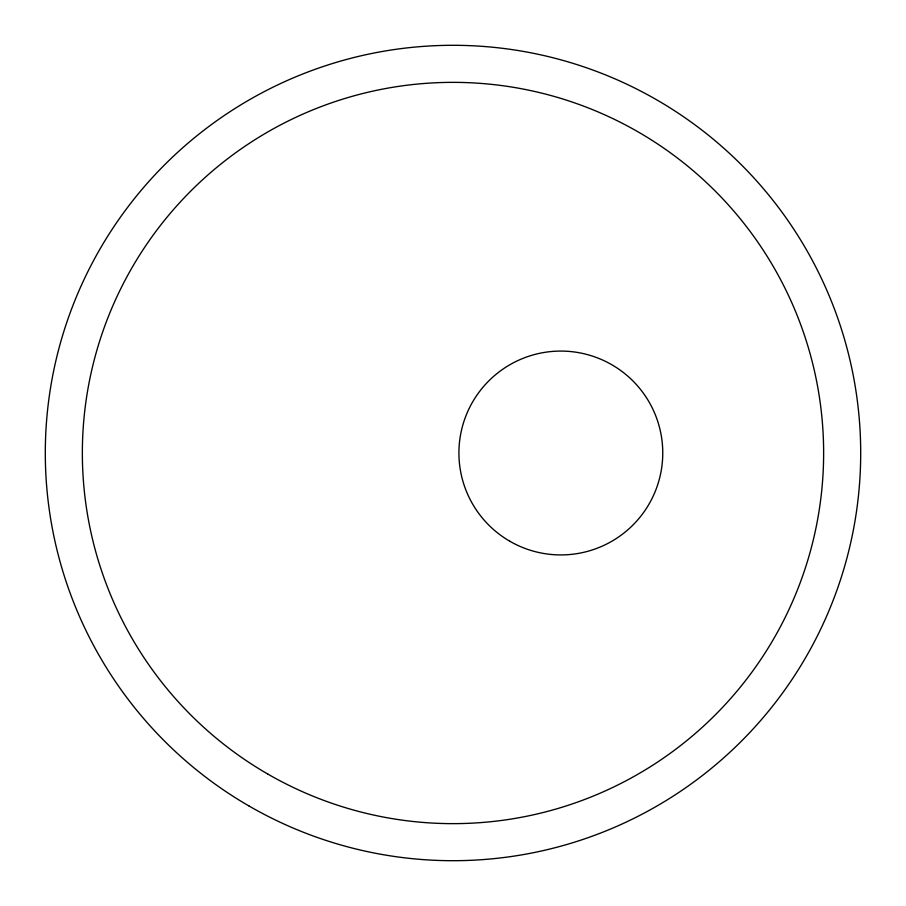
<?xml version="1.0" encoding="UTF-8"?>
<svg xmlns="http://www.w3.org/2000/svg" width="906" height="906" viewBox="0 0 906 906"><rect width="100%" height="100%" fill="white"/><g stroke="black" fill="none" stroke-linecap="round" stroke-linejoin="round"><path stroke-width="1.36" d="M249.15 806.08A407.7 407.7 0 0 0 860.7 453A407.7 407.7 0 0 0 249.15 99.92A407.7 407.7 0 0 0 249.15 806.08M267.678 773.984A370.633 370.633 0 0 0 823.633 453A370.633 370.633 0 0 0 267.678 132.016A370.633 370.633 0 0 0 267.678 773.984M509.874 541.267A101.925 101.925 0 0 0 662.762 453A101.925 101.925 0 0 0 509.874 364.733A101.925 101.925 0 0 0 509.874 541.267"/></g></svg>
